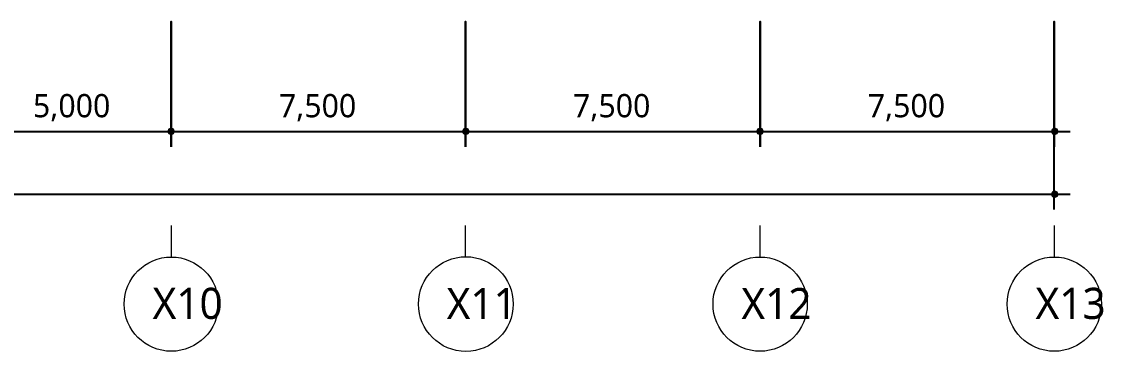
# Model space of a CAD drawing. Header units: millimetres. Extents: x -4048 to 127016, y -1911 to 106724.
# Drawn here: x 82891 to 110462, y 7197 to 15599 of the extents above; entities that cross this region are included whole.
import ezdxf

# ---------------------------------------------------------------- set-up
doc = ezdxf.new("R2010")
doc.units = ezdxf.units.MM
for name, color, linetype in [('PDF_문자', 7, 'Continuous'), ('PDF_솔리드 채우기', 7, 'Continuous'), ('PDF_형상', 7, 'Continuous')]:
    doc.layers.add(name, color=color, linetype=linetype)
doc.styles.add('PDF 맑은 고딕', font='malgun.ttf')

msp = doc.modelspace()

# ---------------------------------------------------------------- linework, layer by layer
at = {"layer": 'PDF_솔리드 채우기', "transparency": 33554559}
for points in [[(86631, 12873), (86600, 12796), (86709, 12796)], [(86631, 12873), (86600, 12796), (86709, 12796)], [(86600, 12796), (86631, 12733), (86709, 12796)], [(86600, 12796), (86631, 12733), (86709, 12796)], [(86709, 12905), (86631, 12873), (86709, 12796)], [(86709, 12905), (86631, 12873), (86709, 12796)], [(86631, 12733), (86709, 12702), (86709, 12796)], [(86631, 12733), (86709, 12702), (86709, 12796)], [(86771, 12873), (86709, 12905), (86709, 12796)], [(86771, 12873), (86709, 12905), (86709, 12796)], [(86802, 12796), (86771, 12873), (86709, 12796)], [(86802, 12796), (86771, 12873), (86709, 12796)], [(86709, 12702), (86771, 12733), (86709, 12796)], [(86771, 12733), (86802, 12796), (86709, 12796)], [(86709, 12702), (86771, 12733), (86709, 12796)], [(86771, 12733), (86802, 12796), (86709, 12796)], [(94143, 12873), (94112, 12796), (94206, 12796)], [(94143, 12873), (94112, 12796), (94206, 12796)], [(94112, 12796), (94143, 12733), (94206, 12796)], [(94112, 12796), (94143, 12733), (94206, 12796)], [(94206, 12905), (94143, 12873), (94206, 12796)], [(94206, 12905), (94143, 12873), (94206, 12796)], [(94143, 12733), (94206, 12702), (94206, 12796)], [(94143, 12733), (94206, 12702), (94206, 12796)], [(94283, 12873), (94206, 12905), (94206, 12796)], [(94283, 12873), (94206, 12905), (94206, 12796)], [(94314, 12796), (94283, 12873), (94206, 12796)], [(94314, 12796), (94283, 12873), (94206, 12796)], [(94206, 12702), (94283, 12733), (94206, 12796)], [(94283, 12733), (94314, 12796), (94206, 12796)], [(94206, 12702), (94283, 12733), (94206, 12796)], [(94283, 12733), (94314, 12796), (94206, 12796)], [(101640, 12873), (101609, 12796), (101718, 12796)], [(101640, 12873), (101609, 12796), (101718, 12796)], [(101609, 12796), (101640, 12733), (101718, 12796)], [(101609, 12796), (101640, 12733), (101718, 12796)], [(101718, 12905), (101640, 12873), (101718, 12796)], [(101718, 12905), (101640, 12873), (101718, 12796)], [(101640, 12733), (101718, 12702), (101718, 12796)], [(101640, 12733), (101718, 12702), (101718, 12796)], [(101780, 12873), (101718, 12905), (101718, 12796)], [(101780, 12873), (101718, 12905), (101718, 12796)], [(101811, 12796), (101780, 12873), (101718, 12796)], [(101811, 12796), (101780, 12873), (101718, 12796)], [(101718, 12702), (101780, 12733), (101718, 12796)], [(101780, 12733), (101811, 12796), (101718, 12796)], [(101718, 12702), (101780, 12733), (101718, 12796)], [(101780, 12733), (101811, 12796), (101718, 12796)], [(109152, 12873), (109121, 12796), (109214, 12796)], [(109121, 12796), (109152, 12733), (109214, 12796)], [(109214, 12905), (109152, 12873), (109214, 12796)], [(109152, 12733), (109214, 12702), (109214, 12796)], [(109292, 12873), (109214, 12905), (109214, 12796)], [(109323, 12796), (109292, 12873), (109214, 12796)], [(109214, 12702), (109292, 12733), (109214, 12796)], [(109292, 12733), (109323, 12796), (109214, 12796)], [(109152, 11271), (109121, 11194), (109214, 11194)], [(109121, 11194), (109152, 11131), (109214, 11194)], [(109214, 11303), (109152, 11271), (109214, 11194)], [(109152, 11131), (109214, 11100), (109214, 11194)], [(109292, 11271), (109214, 11303), (109214, 11194)], [(109323, 11194), (109292, 11271), (109214, 11194)], [(109214, 11100), (109292, 11131), (109214, 11194)], [(109292, 11131), (109323, 11194), (109214, 11194)]]:
    msp.add_solid(points, dxfattribs=at)
at = {"layer": 'PDF_형상', "lineweight": 25}
for points in [[(86705, 12411), (86705, 15599)], [(94201, 12411), (94201, 15599)], [(101713, 12411), (101713, 15599)]]:
    msp.add_lwpolyline(points, close=True, dxfattribs=at)
for points in [[(109209, 10809), (109209, 15599), (109209, 12411)], [(81293, 12800), (87109, 12800)], [(86301, 12800), (94605, 12800)], [(93812, 12800), (102117, 12800)], [(101308, 12800), (109613, 12800)], [(109613, 11198), (44279, 11198)]]:
    msp.add_lwpolyline(points, dxfattribs=at)
at = {"layer": 'PDF_형상', "lineweight": 5}
for points in [[(86709, 9592), (86709, 10401)], [(94206, 9592), (94206, 10401)], [(101718, 9592), (101718, 10401)], [(109214, 9592), (109214, 10401)]]:
    msp.add_lwpolyline(points, dxfattribs=at)
for centre, radius in [((86706, 8400), 1201), ((94213, 8402), 1206), ((101714, 8400), 1201), ((109211, 8400), 1201)]:
    msp.add_circle(centre, radius, dxfattribs=at)

# ---------------------------------------------------------------- texts
at = {"layer": 'PDF_문자', "attachment_point": 4, "style": 'PDF 맑은 고딕'}
for s, insert, char_height in [('5,000', (83179, 13404), 592.5), ('7,500', (89447, 13404), 592.5), ('7,500', (96943, 13404), 592.5), ('7,500', (104455, 13404), 592.5), ('X10', (86228, 8414), 793.7), ('X13', (108732, 8414), 793.7), ('X11', (93723, 8414), 793.7), ('X12', (101235, 8414), 793.7)]:
    msp.add_mtext(s, dxfattribs=dict(at, insert=insert, char_height=char_height))

doc.saveas('drawing.dxf')
